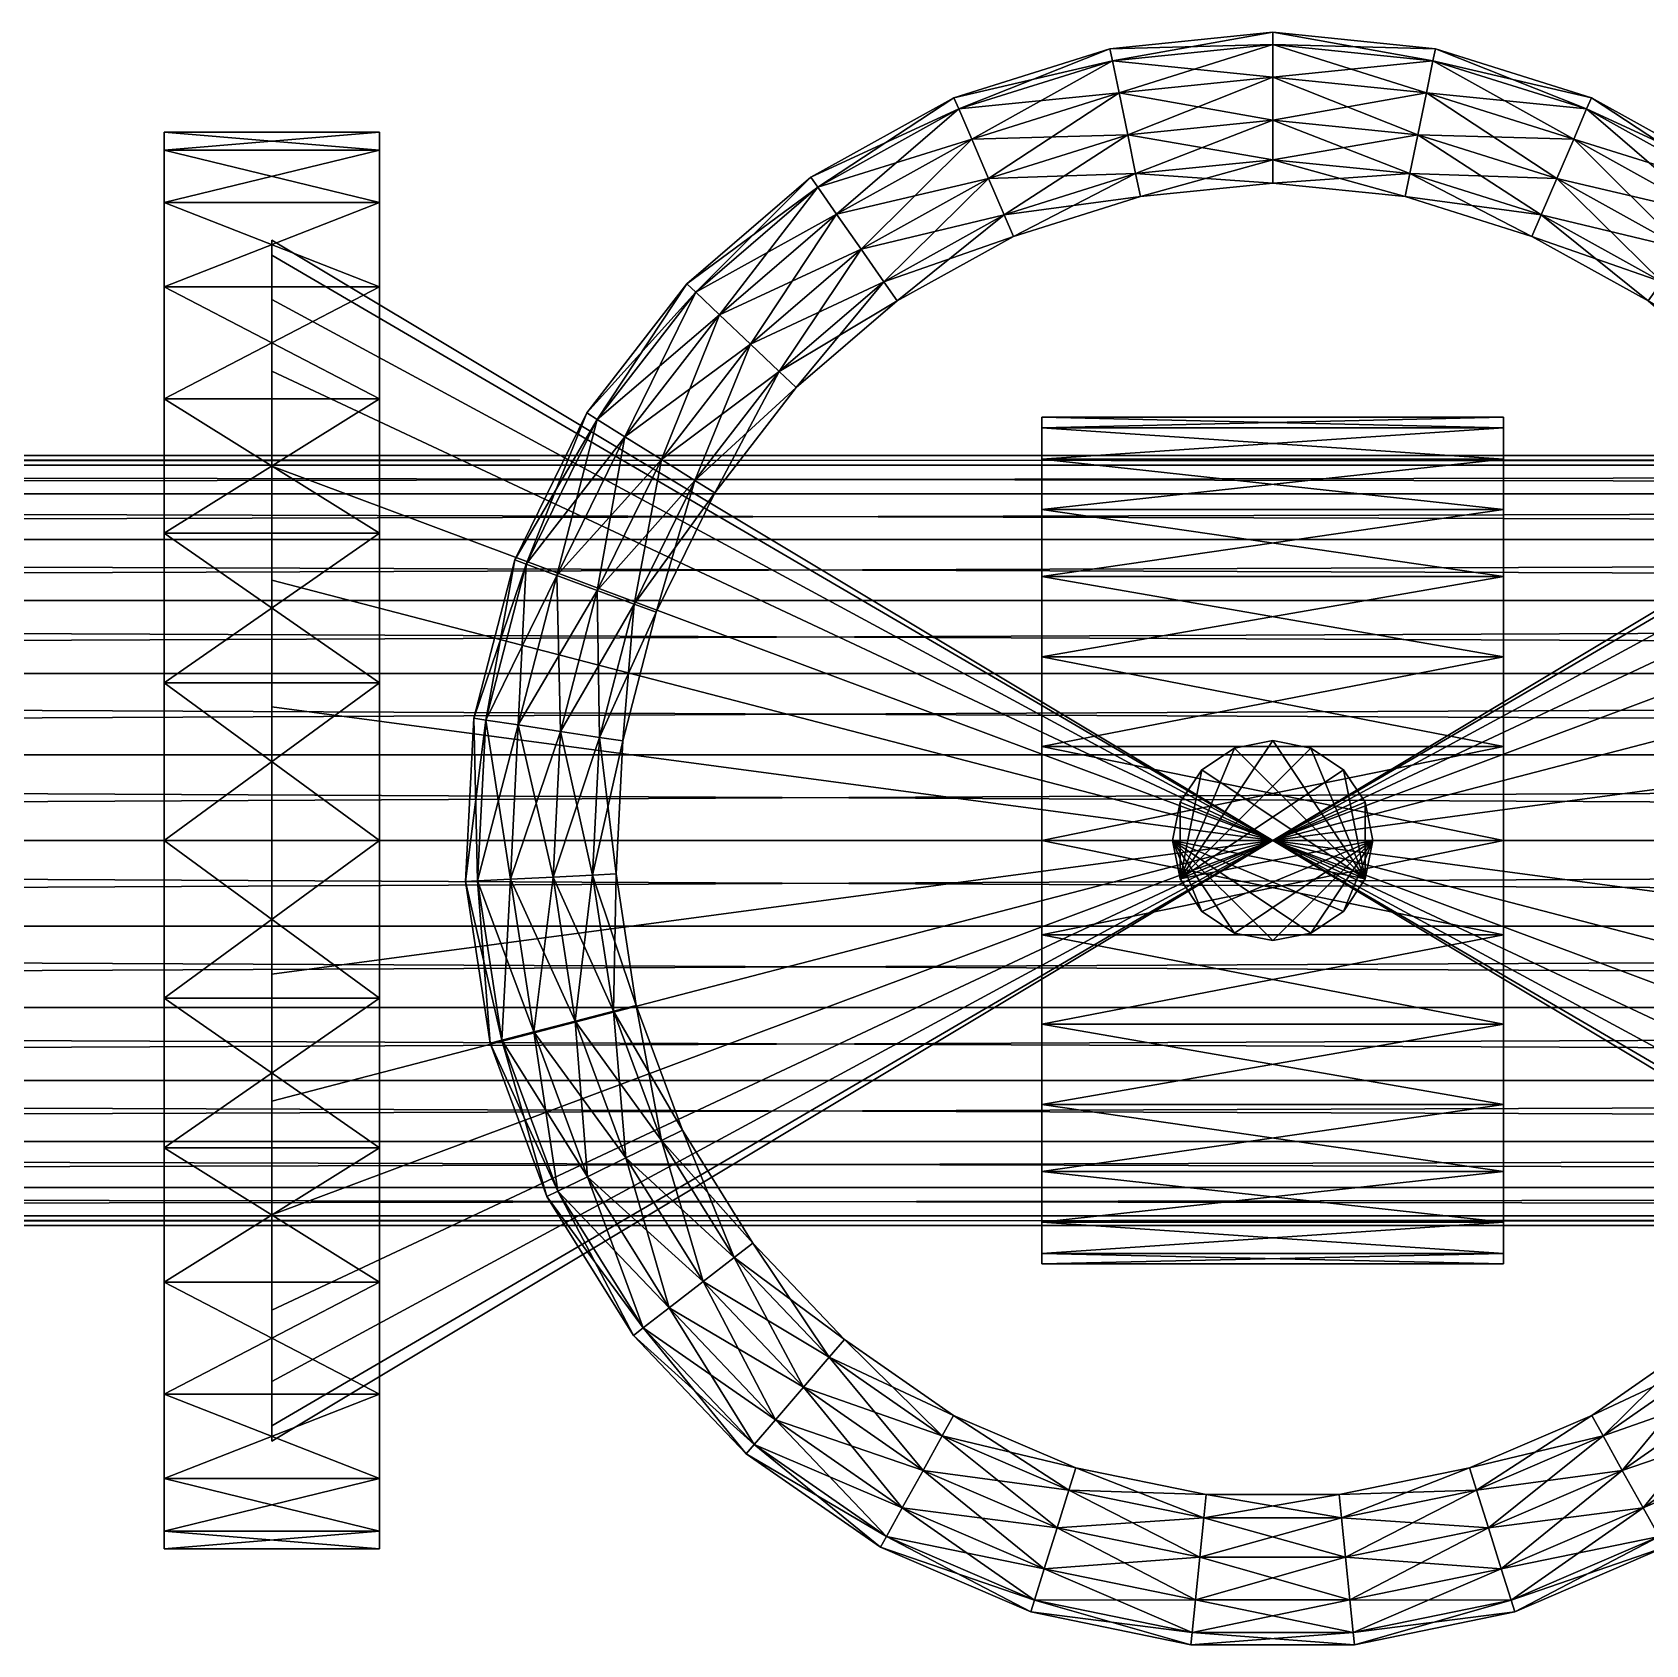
# Model space of a CAD drawing. Header units: millimetres. Extents: x 3500 to 25050, y 1500 to 19500.
# Drawn here: x 17228.8 to 17581.5, y 6524.2 to 6876.7 of the extents above; entities that cross this region are included whole.
import ezdxf

# ---------------------------------------------------------------- set-up
doc = ezdxf.new("R2010")
doc.units = ezdxf.units.MM
for name, color, linetype, true_color in [('3D-PIPE-P-1012', 7, 'Continuous', 0xf26b21), ('3D-VALVE', 7, 'Continuous', 0x3a4658), ('3D-VALVE-HANDWHEEL', 7, 'Continuous', 0xd93b3b)]:
    doc.layers.add(name, color=color, linetype=linetype, true_color=true_color)

msp = doc.modelspace()

# ---------------------------------------------------------------- meshes
at = {"layer": '3D-PIPE-P-1012'}
mesh = msp.add_polyface(dxfattribs=at)
corners = [(15525, 6784.15, 600), (19275, 6784.15, 600), (15525, 6782.04, 581.27), (19275, 6782.04, 581.27), (15525, 6775.82, 563.49), (19275, 6775.82, 563.49), (15525, 6765.79, 547.53), (19275, 6765.79, 547.53), (15525, 6752.47, 534.21), (19275, 6752.47, 534.21), (15525, 6736.51, 524.18), (19275, 6736.51, 524.18), (15525, 6718.73, 517.96), (19275, 6718.73, 517.96), (15525, 6700, 515.85), (19275, 6700, 515.85), (15525, 6681.27, 517.96), (19275, 6681.27, 517.96), (15525, 6663.49, 524.18), (19275, 6663.49, 524.18), (15525, 6647.53, 534.21), (19275, 6647.53, 534.21), (15525, 6634.21, 547.53), (19275, 6634.21, 547.53), (15525, 6624.18, 563.49), (19275, 6624.18, 563.49), (15525, 6617.96, 581.27), (19275, 6617.96, 581.27), (15525, 6615.85, 600), (19275, 6615.85, 600), (15525, 6617.96, 618.73), (19275, 6617.96, 618.73), (15525, 6624.18, 636.51), (19275, 6624.18, 636.51), (15525, 6634.21, 652.47), (19275, 6634.21, 652.47), (15525, 6647.53, 665.79), (19275, 6647.53, 665.79), (15525, 6663.49, 675.82), (19275, 6663.49, 675.82), (15525, 6681.27, 682.04), (19275, 6681.27, 682.04), (15525, 6700, 684.15), (19275, 6700, 684.15), (15525, 6718.73, 682.04), (19275, 6718.73, 682.04), (15525, 6736.51, 675.82), (19275, 6736.51, 675.82), (15525, 6752.47, 665.79), (19275, 6752.47, 665.79), (15525, 6765.79, 652.47), (19275, 6765.79, 652.47), (15525, 6775.82, 636.51), (19275, 6775.82, 636.51), (15525, 6782.04, 618.73), (19275, 6782.04, 618.73)]
mesh.append_faces([[corners[k] for k in face] for face in [(0, 1, 2), (1, 3, 2), (2, 3, 4), (3, 5, 4), (4, 5, 6), (5, 7, 6), (6, 7, 8), (7, 9, 8), (8, 9, 10), (9, 11, 10), (10, 11, 12), (11, 13, 12), (12, 13, 14), (13, 15, 14), (14, 15, 16), (15, 17, 16), (16, 17, 18), (17, 19, 18), (18, 19, 20), (19, 21, 20), (20, 21, 22), (21, 23, 22), (22, 23, 24), (23, 25, 24), (24, 25, 26), (25, 27, 26), (26, 27, 28), (27, 29, 28), (28, 29, 30), (29, 31, 30), (30, 31, 32), (31, 33, 32), (32, 33, 34), (33, 35, 34), (34, 35, 36), (35, 37, 36), (36, 37, 38), (37, 39, 38), (38, 39, 40), (39, 41, 40), (40, 41, 42), (41, 43, 42), (42, 43, 44), (43, 45, 44), (44, 45, 46), (45, 47, 46), (46, 47, 48), (47, 49, 48), (48, 49, 50), (49, 51, 50), (50, 51, 52), (51, 53, 52), (52, 53, 54), (53, 55, 54), (54, 55, 0), (55, 1, 0), (8, 10, 6), (6, 10, 4), (10, 12, 4), (4, 12, 2), (2, 12, 0), (0, 12, 54), (54, 12, 52), (52, 12, 50), (12, 14, 50), (14, 16, 50), (16, 18, 50), (18, 20, 50), (20, 22, 50), (22, 24, 50), (24, 26, 50), (26, 28, 50), (28, 30, 50), (30, 32, 50), (32, 34, 50), (50, 34, 48), (34, 36, 48), (48, 36, 46), (46, 36, 44), (44, 36, 42), (42, 36, 40), (36, 38, 40), (49, 47, 51), (51, 47, 53), (47, 45, 53), (53, 45, 55), (55, 45, 1), (1, 45, 3), (3, 45, 5), (5, 45, 7), (45, 43, 7), (43, 41, 7), (41, 39, 7), (39, 37, 7), (37, 35, 7), (35, 33, 7), (33, 31, 7), (31, 29, 7), (29, 27, 7), (27, 25, 7), (25, 23, 7), (7, 23, 9), (23, 21, 9), (9, 21, 11), (11, 21, 13), (13, 21, 15), (15, 21, 17), (21, 19, 17)]])
at = {"layer": '3D-VALVE'}
mesh = msp.add_polyface(dxfattribs=at)
corners = [(17281.21, 6572.02, 629.21), (17281.21, 6581.73, 656.96), (17281.21, 6568.73, 600), (17281.21, 6597.37, 681.85), (17281.21, 6618.15, 702.63), (17281.21, 6643.04, 718.27), (17281.21, 6670.79, 727.98), (17281.21, 6700, 731.27), (17281.21, 6729.21, 727.98), (17281.21, 6756.96, 718.27), (17281.21, 6831.27, 600), (17281.21, 6572.02, 570.79), (17281.21, 6581.73, 543.04), (17281.21, 6597.37, 518.15), (17281.21, 6802.63, 518.15), (17281.21, 6618.15, 497.37), (17281.21, 6643.04, 481.73), (17281.21, 6756.96, 481.73), (17281.21, 6670.79, 472.02), (17281.21, 6700, 468.73), (17281.21, 6729.21, 472.02), (17257.65, 6700, 445.16), (17304.77, 6700, 445.16), (17257.65, 6665.55, 449.05), (17304.77, 6665.55, 449.05), (17257.65, 6632.82, 460.5), (17304.77, 6632.82, 460.5), (17257.65, 6603.46, 478.94), (17304.77, 6603.46, 478.94), (17257.65, 6578.94, 503.46), (17304.77, 6578.94, 503.46), (17257.65, 6560.5, 532.82), (17304.77, 6560.5, 532.82), (17257.65, 6549.05, 565.55), (17304.77, 6549.05, 565.55), (17257.65, 6545.16, 600), (17304.77, 6545.16, 600), (17257.65, 6549.05, 634.45), (17304.77, 6549.05, 634.45), (17257.65, 6560.5, 667.18), (17304.77, 6560.5, 667.18), (17257.65, 6578.94, 696.54), (17304.77, 6578.94, 696.54), (17257.65, 6603.46, 721.06), (17304.77, 6603.46, 721.06), (17257.65, 6632.82, 739.5), (17304.77, 6632.82, 739.5), (17257.65, 6665.55, 750.95), (17304.77, 6665.55, 750.95), (17257.65, 6700, 754.84), (17304.77, 6700, 754.84), (17257.65, 6854.84, 600), (17257.65, 6821.06, 696.54), (17257.65, 6767.18, 739.5), (17257.65, 6734.45, 750.95), (17304.77, 6854.84, 600)]
mesh.append_faces([[corners[k] for k in face] for face in [(0, 1, 2), (1, 3, 2), (3, 4, 2), (4, 5, 2), (5, 6, 2), (6, 7, 2), (7, 8, 2), (8, 9, 2), (2, 10, 11), (11, 10, 12), (12, 10, 13), (13, 14, 15), (15, 14, 16), (16, 17, 18), (19, 18, 20), (21, 22, 23), (22, 24, 23), (23, 24, 25), (24, 26, 25), (25, 26, 27), (26, 28, 27), (27, 28, 29), (28, 30, 29), (29, 30, 31), (30, 32, 31), (31, 32, 33), (32, 34, 33), (33, 34, 35), (34, 36, 35), (35, 36, 37), (36, 38, 37), (37, 38, 39), (38, 40, 39), (39, 40, 41), (40, 42, 41), (41, 42, 43), (42, 44, 43), (43, 44, 45), (44, 46, 45), (45, 46, 47), (46, 48, 47), (47, 48, 49), (48, 50, 49), (25, 27, 51), (27, 29, 51), (29, 31, 51), (31, 33, 51), (33, 35, 51), (35, 37, 52), (37, 39, 52), (39, 41, 52), (53, 41, 54), (54, 41, 49), (41, 43, 49), (43, 45, 49), (47, 49, 45), (46, 44, 55), (44, 42, 55), (42, 40, 55), (40, 38, 55), (38, 36, 55)]])
mesh = msp.add_polyface(dxfattribs=at)
corners = [(17281.21, 6756.96, 718.27), (17281.21, 6781.85, 702.63), (17281.21, 6568.73, 600), (17281.21, 6802.63, 681.85), (17281.21, 6818.27, 656.96), (17281.21, 6827.98, 629.21), (17281.21, 6831.27, 600), (17281.21, 6827.98, 570.79), (17281.21, 6597.37, 518.15), (17281.21, 6818.27, 543.04), (17281.21, 6802.63, 518.15), (17281.21, 6781.85, 497.37), (17281.21, 6643.04, 481.73), (17281.21, 6756.96, 481.73), (17281.21, 6729.21, 472.02), (17281.21, 6670.79, 472.02), (17257.65, 6854.84, 600), (17304.77, 6854.84, 600), (17257.65, 6850.95, 565.55), (17304.77, 6850.95, 565.55), (17257.65, 6839.5, 532.82), (17304.77, 6839.5, 532.82), (17257.65, 6821.06, 503.46), (17304.77, 6821.06, 503.46), (17257.65, 6796.54, 478.94), (17304.77, 6796.54, 478.94), (17257.65, 6767.18, 460.5), (17304.77, 6767.18, 460.5), (17257.65, 6734.45, 449.05), (17304.77, 6734.45, 449.05), (17257.65, 6700, 445.16), (17304.77, 6700, 445.16), (17257.65, 6700, 754.84), (17304.77, 6700, 754.84), (17257.65, 6734.45, 750.95), (17304.77, 6734.45, 750.95), (17257.65, 6767.18, 739.5), (17304.77, 6767.18, 739.5), (17257.65, 6796.54, 721.06), (17304.77, 6796.54, 721.06), (17257.65, 6821.06, 696.54), (17304.77, 6821.06, 696.54), (17257.65, 6839.5, 667.18), (17304.77, 6839.5, 667.18), (17257.65, 6850.95, 634.45), (17304.77, 6850.95, 634.45), (17257.65, 6665.55, 449.05), (17257.65, 6632.82, 460.5), (17257.65, 6545.16, 600), (17257.65, 6578.94, 696.54), (17304.77, 6665.55, 750.95), (17304.77, 6632.82, 739.5), (17304.77, 6545.16, 600)]
mesh.append_faces([[corners[k] for k in face] for face in [(0, 1, 2), (1, 3, 2), (3, 4, 2), (4, 5, 2), (5, 6, 2), (6, 7, 8), (7, 9, 8), (9, 10, 8), (10, 11, 12), (11, 13, 12), (13, 14, 15), (16, 17, 18), (17, 19, 18), (18, 19, 20), (19, 21, 20), (20, 21, 22), (21, 23, 22), (22, 23, 24), (23, 25, 24), (24, 25, 26), (25, 27, 26), (26, 27, 28), (27, 29, 28), (28, 29, 30), (29, 31, 30), (32, 33, 34), (33, 35, 34), (34, 35, 36), (35, 37, 36), (36, 37, 38), (37, 39, 38), (38, 39, 40), (39, 41, 40), (40, 41, 42), (41, 43, 42), (42, 43, 44), (43, 45, 44), (44, 45, 16), (45, 17, 16), (18, 20, 16), (20, 22, 16), (22, 24, 16), (24, 26, 16), (26, 28, 16), (28, 30, 16), (30, 46, 16), (46, 47, 16), (16, 48, 44), (44, 48, 42), (42, 48, 40), (40, 49, 38), (38, 49, 36), (45, 43, 17), (43, 41, 17), (41, 39, 17), (39, 37, 17), (37, 35, 17), (35, 33, 17), (33, 50, 17), (50, 51, 17), (17, 52, 19)]])
mesh = msp.add_polyface(dxfattribs=at)
corners = [(17500, 6700, 600), (17718.79, 6568.73, 600), (17718.79, 6572.02, 629.21), (17718.79, 6581.73, 656.96), (17718.79, 6597.37, 681.85), (17718.79, 6618.15, 702.63), (17718.79, 6643.04, 718.27), (17718.79, 6670.79, 727.98), (17718.79, 6700, 731.27), (17718.79, 6700, 468.73), (17718.79, 6670.79, 472.02), (17718.79, 6643.04, 481.73), (17718.79, 6618.15, 497.37), (17718.79, 6597.37, 518.15), (17718.79, 6581.73, 543.04), (17718.79, 6572.02, 570.79), (17695.23, 6632.82, 460.5), (17695.23, 6603.46, 478.94), (17695.23, 6854.84, 600), (17695.23, 6578.94, 503.46), (17695.23, 6560.5, 532.82), (17695.23, 6549.05, 565.55), (17695.23, 6545.16, 600), (17695.23, 6549.05, 634.45), (17695.23, 6821.06, 696.54), (17550.49, 6700, 507.43), (17550.49, 6679.4, 509.76), (17449.51, 6679.4, 509.76), (17550.49, 6659.84, 516.6), (17449.51, 6659.84, 516.6), (17550.49, 6642.29, 527.63), (17449.51, 6642.29, 527.63), (17550.49, 6627.63, 542.29), (17449.51, 6627.63, 542.29), (17550.49, 6616.6, 559.84), (17449.51, 6616.6, 559.84), (17550.49, 6609.76, 579.4), (17449.51, 6609.76, 579.4), (17550.49, 6607.44, 600), (17449.51, 6607.44, 600), (17550.49, 6609.76, 620.6), (17449.51, 6609.76, 620.6), (17550.49, 6616.6, 640.16), (17449.51, 6616.6, 640.16), (17550.49, 6627.63, 657.71), (17449.51, 6627.63, 657.71), (17550.49, 6642.29, 672.37), (17449.51, 6642.29, 672.37), (17550.49, 6659.84, 683.4), (17449.51, 6659.84, 683.4), (17550.49, 6679.4, 690.24), (17449.51, 6679.4, 690.24), (17550.49, 6700, 692.57), (17449.51, 6700, 692.57), (17550.49, 6783.4, 640.16), (17550.49, 6757.71, 672.37), (17550.49, 6740.16, 683.4), (17521.88, 6700, 600), (17521.88, 6700, 987.09), (17520.21, 6691.63, 600), (17520.21, 6691.63, 987.09), (17515.47, 6684.53, 600), (17515.47, 6684.53, 987.09), (17508.37, 6679.79, 600), (17508.37, 6679.79, 987.09), (17500, 6678.12, 600), (17500, 6678.12, 987.09), (17520.21, 6708.37, 600), (17478.12, 6700, 600), (17520.21, 6708.37, 987.09), (17479.79, 6691.63, 987.09), (17491.63, 6679.79, 987.09)]
mesh.append_faces([[corners[k] for k in face] for face in [(0, 1, 2), (0, 2, 3), (0, 3, 4), (0, 4, 5), (0, 5, 6), (0, 6, 7), (0, 7, 8), (0, 9, 10), (0, 10, 11), (0, 11, 12), (0, 12, 13), (0, 13, 14), (0, 14, 15), (0, 15, 1), (16, 17, 18), (17, 19, 18), (19, 20, 18), (20, 21, 18), (21, 22, 18), (22, 23, 24), (25, 26, 27), (26, 28, 29), (28, 30, 31), (30, 32, 33), (32, 34, 35), (34, 36, 37), (36, 38, 39), (38, 40, 41), (40, 42, 43), (42, 44, 45), (44, 46, 47), (46, 48, 49), (48, 50, 51), (50, 52, 53), (28, 54, 30), (30, 54, 32), (32, 54, 34), (34, 54, 36), (36, 54, 38), (38, 54, 40), (40, 54, 42), (42, 54, 44), (44, 54, 46), (46, 55, 48), (48, 56, 50), (57, 58, 59), (58, 60, 59), (59, 60, 61), (60, 62, 61), (61, 62, 63), (62, 64, 63), (63, 64, 65), (64, 66, 65), (57, 59, 67), (59, 61, 68), (61, 63, 68), (69, 70, 58), (71, 66, 58), (66, 64, 58), (64, 62, 58), (60, 58, 62)]])
mesh = msp.add_polyface(dxfattribs=at)
corners = [(17500, 6700, 600), (17718.79, 6700, 731.27), (17718.79, 6729.21, 727.98), (17718.79, 6756.96, 718.27), (17718.79, 6781.85, 702.63), (17718.79, 6802.63, 681.85), (17718.79, 6818.27, 656.96), (17718.79, 6827.98, 629.21), (17718.79, 6831.27, 600), (17718.79, 6827.98, 570.79), (17718.79, 6818.27, 543.04), (17718.79, 6802.63, 518.15), (17718.79, 6781.85, 497.37), (17718.79, 6756.96, 481.73), (17718.79, 6729.21, 472.02), (17718.79, 6700, 468.73), (17695.23, 6850.95, 565.55), (17695.23, 6839.5, 532.82), (17695.23, 6854.84, 600), (17695.23, 6821.06, 503.46), (17695.23, 6796.54, 478.94), (17695.23, 6767.18, 460.5), (17550.49, 6792.56, 600), (17550.49, 6790.24, 579.4), (17449.51, 6790.24, 579.4), (17550.49, 6783.4, 559.84), (17449.51, 6783.4, 559.84), (17550.49, 6772.37, 542.29), (17449.51, 6772.37, 542.29), (17550.49, 6757.71, 527.63), (17449.51, 6757.71, 527.63), (17550.49, 6740.16, 516.6), (17449.51, 6740.16, 516.6), (17550.49, 6720.6, 509.76), (17449.51, 6720.6, 509.76), (17550.49, 6700, 507.43), (17449.51, 6700, 507.43), (17550.49, 6700, 692.57), (17550.49, 6720.6, 690.24), (17449.51, 6720.6, 690.24), (17550.49, 6740.16, 683.4), (17449.51, 6740.16, 683.4), (17550.49, 6757.71, 672.37), (17449.51, 6757.71, 672.37), (17550.49, 6772.37, 657.71), (17449.51, 6772.37, 657.71), (17550.49, 6783.4, 640.16), (17449.51, 6783.4, 640.16), (17550.49, 6790.24, 620.6), (17449.51, 6790.24, 620.6), (17449.51, 6792.56, 600), (17550.49, 6679.4, 509.76), (17550.49, 6659.84, 516.6), (17550.49, 6642.29, 672.37), (17550.49, 6659.84, 683.4), (17550.49, 6679.4, 690.24), (17500, 6721.88, 600), (17500, 6721.88, 987.09), (17508.37, 6720.21, 600), (17508.37, 6720.21, 987.09), (17515.47, 6715.47, 600), (17515.47, 6715.47, 987.09), (17520.21, 6708.37, 600), (17520.21, 6708.37, 987.09), (17521.88, 6700, 600), (17521.88, 6700, 987.09), (17520.21, 6691.63, 600), (17491.63, 6720.21, 600), (17479.79, 6691.63, 987.09)]
mesh.append_faces([[corners[k] for k in face] for face in [(0, 1, 2), (0, 2, 3), (0, 3, 4), (0, 4, 5), (0, 5, 6), (0, 6, 7), (0, 7, 8), (0, 8, 9), (0, 9, 10), (0, 10, 11), (0, 11, 12), (0, 12, 13), (0, 13, 14), (0, 14, 15), (16, 17, 18), (17, 19, 18), (19, 20, 18), (20, 21, 18), (22, 23, 24), (23, 25, 26), (25, 27, 28), (27, 29, 30), (29, 31, 32), (31, 33, 34), (33, 35, 36), (37, 38, 39), (38, 40, 41), (40, 42, 43), (42, 44, 45), (44, 46, 47), (46, 48, 49), (48, 22, 50), (48, 46, 22), (22, 46, 23), (23, 46, 25), (25, 46, 27), (27, 46, 29), (29, 46, 31), (31, 46, 33), (33, 46, 35), (35, 46, 51), (51, 46, 52), (46, 44, 53), (44, 42, 53), (42, 40, 54), (55, 40, 37), (37, 40, 38), (56, 57, 58), (57, 59, 58), (58, 59, 60), (59, 61, 60), (60, 61, 62), (61, 63, 62), (62, 63, 64), (63, 65, 64), (62, 66, 60), (60, 66, 58), (58, 66, 56), (56, 66, 67), (59, 68, 61), (61, 68, 63)]])
mesh = msp.add_polyface(dxfattribs=at)
corners = [(17500, 6700, 600), (17281.21, 6700, 468.73), (17281.21, 6729.21, 472.02), (17281.21, 6756.96, 481.73), (17281.21, 6781.85, 497.37), (17281.21, 6802.63, 518.15), (17281.21, 6818.27, 543.04), (17281.21, 6827.98, 570.79), (17281.21, 6831.27, 600), (17281.21, 6827.98, 629.21), (17281.21, 6818.27, 656.96), (17281.21, 6802.63, 681.85), (17281.21, 6781.85, 702.63), (17281.21, 6756.96, 718.27), (17281.21, 6729.21, 727.98), (17281.21, 6700, 731.27), (17304.77, 6850.95, 565.55), (17304.77, 6545.16, 600), (17304.77, 6839.5, 532.82), (17304.77, 6560.5, 532.82), (17304.77, 6821.06, 503.46), (17304.77, 6796.54, 478.94), (17304.77, 6767.18, 460.5), (17449.51, 6792.56, 600), (17550.49, 6792.56, 600), (17449.51, 6790.24, 579.4), (17550.49, 6790.24, 579.4), (17449.51, 6783.4, 559.84), (17550.49, 6783.4, 559.84), (17449.51, 6772.37, 542.29), (17550.49, 6772.37, 542.29), (17449.51, 6757.71, 527.63), (17550.49, 6757.71, 527.63), (17449.51, 6740.16, 516.6), (17550.49, 6740.16, 516.6), (17449.51, 6720.6, 509.76), (17550.49, 6720.6, 509.76), (17449.51, 6700, 507.43), (17449.51, 6700, 692.57), (17550.49, 6700, 692.57), (17449.51, 6720.6, 690.24), (17550.49, 6720.6, 690.24), (17449.51, 6740.16, 683.4), (17550.49, 6740.16, 683.4), (17449.51, 6757.71, 672.37), (17550.49, 6757.71, 672.37), (17449.51, 6772.37, 657.71), (17550.49, 6772.37, 657.71), (17449.51, 6783.4, 640.16), (17550.49, 6783.4, 640.16), (17449.51, 6790.24, 620.6), (17550.49, 6790.24, 620.6), (17449.51, 6679.4, 690.24), (17449.51, 6659.84, 683.4), (17449.51, 6642.29, 527.63), (17449.51, 6659.84, 516.6), (17449.51, 6679.4, 509.76), (17478.12, 6700, 600), (17478.12, 6700, 987.09), (17479.79, 6708.37, 600), (17479.79, 6708.37, 987.09), (17484.53, 6715.47, 600), (17484.53, 6715.47, 987.09), (17491.63, 6720.21, 600), (17491.63, 6720.21, 987.09), (17500, 6721.88, 600), (17500, 6721.88, 987.09), (17520.21, 6691.63, 600), (17479.79, 6691.63, 987.09), (17508.37, 6720.21, 987.09)]
mesh.append_faces([[corners[k] for k in face] for face in [(0, 1, 2), (0, 2, 3), (0, 3, 4), (0, 4, 5), (0, 5, 6), (0, 6, 7), (0, 7, 8), (0, 8, 9), (0, 9, 10), (0, 10, 11), (0, 11, 12), (0, 12, 13), (0, 13, 14), (0, 14, 15), (16, 17, 18), (18, 19, 20), (20, 19, 21), (21, 19, 22), (23, 24, 25), (25, 26, 27), (27, 28, 29), (29, 30, 31), (31, 32, 33), (33, 34, 35), (35, 36, 37), (38, 39, 40), (40, 41, 42), (42, 43, 44), (44, 45, 46), (46, 47, 48), (48, 49, 50), (50, 51, 23), (25, 27, 23), (23, 27, 50), (50, 27, 48), (48, 27, 46), (46, 27, 44), (44, 27, 42), (42, 27, 40), (40, 27, 38), (38, 27, 52), (52, 27, 53), (27, 29, 54), (29, 31, 54), (31, 33, 55), (56, 33, 37), (37, 33, 35), (57, 58, 59), (58, 60, 59), (59, 60, 61), (60, 62, 61), (61, 62, 63), (62, 64, 63), (63, 64, 65), (64, 66, 65), (63, 67, 61), (61, 67, 59), (58, 68, 60), (60, 68, 62), (62, 68, 64), (64, 68, 66), (66, 68, 69)]])
mesh = msp.add_polyface(dxfattribs=at)
corners = [(17500, 6700, 600), (17281.21, 6568.73, 600), (17281.21, 6572.02, 570.79), (17281.21, 6581.73, 543.04), (17281.21, 6597.37, 518.15), (17281.21, 6618.15, 497.37), (17281.21, 6643.04, 481.73), (17281.21, 6670.79, 472.02), (17281.21, 6700, 468.73), (17281.21, 6700, 731.27), (17281.21, 6670.79, 727.98), (17281.21, 6643.04, 718.27), (17281.21, 6618.15, 702.63), (17281.21, 6597.37, 681.85), (17281.21, 6581.73, 656.96), (17281.21, 6572.02, 629.21), (17304.77, 6545.16, 600), (17304.77, 6549.05, 565.55), (17304.77, 6839.5, 532.82), (17304.77, 6560.5, 532.82), (17304.77, 6767.18, 460.5), (17304.77, 6734.45, 449.05), (17304.77, 6578.94, 503.46), (17304.77, 6700, 445.16), (17304.77, 6603.46, 478.94), (17304.77, 6632.82, 460.5), (17304.77, 6665.55, 449.05), (17449.51, 6700, 507.43), (17550.49, 6700, 507.43), (17449.51, 6679.4, 509.76), (17550.49, 6679.4, 509.76), (17449.51, 6659.84, 516.6), (17550.49, 6659.84, 516.6), (17449.51, 6642.29, 527.63), (17550.49, 6642.29, 527.63), (17449.51, 6627.63, 542.29), (17550.49, 6627.63, 542.29), (17449.51, 6616.6, 559.84), (17550.49, 6616.6, 559.84), (17449.51, 6609.76, 579.4), (17550.49, 6609.76, 579.4), (17449.51, 6607.44, 600), (17550.49, 6607.44, 600), (17449.51, 6609.76, 620.6), (17550.49, 6609.76, 620.6), (17449.51, 6616.6, 640.16), (17550.49, 6616.6, 640.16), (17449.51, 6627.63, 657.71), (17550.49, 6627.63, 657.71), (17449.51, 6642.29, 672.37), (17550.49, 6642.29, 672.37), (17449.51, 6659.84, 683.4), (17550.49, 6659.84, 683.4), (17449.51, 6679.4, 690.24), (17550.49, 6679.4, 690.24), (17449.51, 6700, 692.57), (17449.51, 6783.4, 559.84), (17449.51, 6757.71, 527.63), (17449.51, 6740.16, 516.6), (17500, 6678.12, 600), (17500, 6678.12, 987.09), (17491.63, 6679.79, 600), (17491.63, 6679.79, 987.09), (17484.53, 6684.53, 600), (17484.53, 6684.53, 987.09), (17479.79, 6691.63, 600), (17479.79, 6691.63, 987.09), (17478.12, 6700, 600), (17478.12, 6700, 987.09), (17479.79, 6708.37, 600), (17520.21, 6691.63, 600), (17508.37, 6679.79, 600), (17521.88, 6700, 987.09)]
mesh.append_faces([[corners[k] for k in face] for face in [(0, 1, 2), (0, 2, 3), (0, 3, 4), (0, 4, 5), (0, 5, 6), (0, 6, 7), (0, 7, 8), (0, 9, 10), (0, 10, 11), (0, 11, 12), (0, 12, 13), (0, 13, 14), (0, 14, 15), (0, 15, 1), (16, 17, 18), (17, 19, 18), (20, 19, 21), (19, 22, 21), (21, 22, 23), (22, 24, 23), (24, 25, 23), (25, 26, 23), (27, 28, 29), (29, 30, 31), (31, 32, 33), (33, 34, 35), (35, 36, 37), (37, 38, 39), (39, 40, 41), (41, 42, 43), (43, 44, 45), (45, 46, 47), (47, 48, 49), (49, 50, 51), (51, 52, 53), (53, 54, 55), (51, 56, 49), (49, 56, 47), (47, 56, 45), (45, 56, 43), (43, 56, 41), (41, 56, 39), (39, 56, 37), (37, 56, 35), (35, 56, 33), (33, 57, 31), (31, 58, 29), (59, 60, 61), (60, 62, 61), (61, 62, 63), (62, 64, 63), (63, 64, 65), (64, 66, 65), (65, 66, 67), (66, 68, 67), (69, 70, 67), (71, 59, 67), (59, 61, 67), (61, 63, 67), (65, 67, 63), (66, 64, 72), (64, 62, 72)]])
at = {"layer": '3D-VALVE-HANDWHEEL'}
mesh = msp.add_polyface(dxfattribs=at)
corners = [(17430.31, 6862.39, 987.09), (17464.96, 6870.48, 996.19), (17464.43, 6873.1, 987.09), (17431.37, 6859.94, 996.19), (17466.41, 6863.46, 1002.4), (17434.19, 6853.35, 1002.4), (17468.3, 6854.27, 1003.75), (17437.89, 6844.73, 1003.75), (17470.03, 6845.82, 999.81), (17441.29, 6836.8, 999.81), (17471.07, 6840.79, 991.83), (17443.32, 6832.09, 991.83), (17471.07, 6840.79, 982.35), (17443.32, 6832.09, 982.35), (17470.03, 6845.82, 974.37), (17441.29, 6836.8, 974.37), (17468.3, 6854.27, 970.43), (17437.89, 6844.73, 970.43), (17466.41, 6863.46, 971.78), (17434.19, 6853.35, 971.78), (17464.96, 6870.48, 977.99), (17431.37, 6859.94, 977.99), (17500, 6874.04, 996.19), (17500, 6876.71, 987.09), (17500, 6866.88, 1002.4), (17500, 6857.49, 1003.75), (17500, 6848.86, 999.81), (17500, 6843.74, 991.83), (17500, 6843.74, 982.35), (17500, 6848.86, 974.37), (17500, 6857.49, 970.43), (17500, 6866.88, 971.78), (17500, 6874.04, 977.99)]
mesh.append_faces([[corners[k] for k in face] for face in [(0, 1, 2), (0, 3, 1), (3, 4, 1), (3, 5, 4), (5, 6, 4), (5, 7, 6), (7, 8, 6), (7, 9, 8), (9, 10, 8), (9, 11, 10), (11, 12, 10), (11, 13, 12), (13, 14, 12), (13, 15, 14), (15, 16, 14), (15, 17, 16), (17, 18, 16), (17, 19, 18), (19, 20, 18), (19, 21, 20), (21, 2, 20), (2, 22, 23), (2, 1, 22), (1, 24, 22), (1, 4, 24), (4, 25, 24), (4, 6, 25), (6, 26, 25), (6, 8, 26), (8, 27, 26), (8, 10, 27), (10, 28, 27), (10, 12, 28), (12, 29, 28), (12, 14, 29), (14, 30, 29), (14, 16, 30), (16, 31, 30), (16, 18, 31), (18, 32, 31), (18, 20, 32), (20, 23, 32), (20, 2, 23)]])
mesh = msp.add_polyface(dxfattribs=at)
corners = [(17500, 6876.71, 987.09), (17535.04, 6870.48, 996.19), (17535.57, 6873.1, 987.09), (17500, 6874.04, 996.19), (17533.59, 6863.46, 1002.4), (17500, 6866.88, 1002.4), (17531.7, 6854.27, 1003.75), (17500, 6857.49, 1003.75), (17529.97, 6845.82, 999.81), (17500, 6848.86, 999.81), (17528.93, 6840.79, 991.83), (17500, 6843.74, 991.83), (17528.93, 6840.79, 982.35), (17500, 6843.74, 982.35), (17529.97, 6845.82, 974.37), (17500, 6848.86, 974.37), (17531.7, 6854.27, 970.43), (17500, 6857.49, 970.43), (17533.59, 6863.46, 971.78), (17500, 6866.88, 971.78), (17535.04, 6870.48, 977.99), (17500, 6874.04, 977.99), (17568.63, 6859.94, 996.19), (17565.81, 6853.35, 1002.4), (17562.11, 6844.73, 1003.75), (17558.71, 6836.8, 999.81), (17556.68, 6832.09, 991.83), (17556.68, 6832.09, 982.35), (17558.71, 6836.8, 974.37), (17562.11, 6844.73, 970.43), (17565.81, 6853.35, 971.78), (17568.63, 6859.94, 977.99), (17569.69, 6862.39, 987.09)]
mesh.append_faces([[corners[k] for k in face] for face in [(0, 1, 2), (0, 3, 1), (3, 4, 1), (3, 5, 4), (5, 6, 4), (5, 7, 6), (7, 8, 6), (7, 9, 8), (9, 10, 8), (9, 11, 10), (11, 12, 10), (11, 13, 12), (13, 14, 12), (13, 15, 14), (15, 16, 14), (15, 17, 16), (17, 18, 16), (17, 19, 18), (19, 20, 18), (19, 21, 20), (21, 2, 20), (21, 0, 2), (2, 1, 22), (1, 23, 22), (1, 4, 23), (4, 24, 23), (4, 6, 24), (6, 25, 24), (6, 8, 25), (8, 26, 25), (8, 10, 26), (10, 27, 26), (10, 12, 27), (12, 28, 27), (12, 14, 28), (14, 29, 28), (14, 16, 29), (16, 30, 29), (16, 18, 30), (18, 31, 30), (18, 20, 31), (20, 32, 31), (20, 2, 32)]])
mesh = msp.add_polyface(dxfattribs=at)
corners = [(17350.03, 6793.48, 987.09), (17373.86, 6819.91, 996.19), (17371.92, 6821.75, 987.09), (17352.3, 6792.06, 977.99), (17373.86, 6819.91, 977.99), (17400.57, 6842.85, 996.19), (17399.05, 6845.04, 987.09), (17404.67, 6836.97, 1002.4), (17379.05, 6814.97, 1002.4), (17410.03, 6829.26, 1003.75), (17385.85, 6808.51, 1003.75), (17414.96, 6822.18, 999.81), (17392.11, 6802.56, 999.81), (17417.89, 6817.97, 991.83), (17395.82, 6799.03, 991.83), (17417.89, 6817.97, 982.35), (17395.82, 6799.03, 982.35), (17414.96, 6822.18, 974.37), (17392.11, 6802.56, 974.37), (17410.03, 6829.26, 970.43), (17385.85, 6808.51, 970.43), (17404.67, 6836.97, 971.78), (17379.05, 6814.97, 971.78), (17400.57, 6842.85, 977.99), (17431.37, 6859.94, 996.19), (17430.31, 6862.39, 987.09), (17434.19, 6853.35, 1002.4), (17437.89, 6844.73, 1003.75), (17441.29, 6836.8, 999.81), (17443.32, 6832.09, 991.83), (17443.32, 6832.09, 982.35), (17441.29, 6836.8, 974.37), (17437.89, 6844.73, 970.43), (17434.19, 6853.35, 971.78), (17431.37, 6859.94, 977.99), (17464.43, 6873.1, 987.09)]
mesh.append_faces([[corners[k] for k in face] for face in [(0, 1, 2), (3, 2, 4), (2, 5, 6), (2, 1, 5), (1, 7, 5), (1, 8, 7), (8, 9, 7), (8, 10, 9), (10, 11, 9), (12, 13, 11), (14, 15, 13), (16, 17, 15), (18, 19, 17), (18, 20, 19), (20, 21, 19), (20, 22, 21), (22, 23, 21), (22, 4, 23), (4, 6, 23), (4, 2, 6), (6, 24, 25), (6, 5, 24), (5, 26, 24), (5, 7, 26), (7, 27, 26), (7, 9, 27), (9, 28, 27), (9, 11, 28), (11, 29, 28), (11, 13, 29), (13, 30, 29), (13, 15, 30), (15, 31, 30), (15, 17, 31), (17, 32, 31), (17, 19, 32), (19, 33, 32), (19, 21, 33), (21, 34, 33), (21, 23, 34), (23, 25, 34), (23, 6, 25), (34, 25, 35)]])
mesh = msp.add_polyface(dxfattribs=at)
corners = [(17535.57, 6873.1, 987.09), (17568.63, 6859.94, 996.19), (17569.69, 6862.39, 987.09), (17599.43, 6842.85, 996.19), (17600.95, 6845.04, 987.09), (17595.33, 6836.97, 1002.4), (17565.81, 6853.35, 1002.4), (17589.97, 6829.26, 1003.75), (17562.11, 6844.73, 1003.75), (17585.04, 6822.18, 999.81), (17558.71, 6836.8, 999.81), (17582.11, 6817.97, 991.83), (17556.68, 6832.09, 991.83), (17582.11, 6817.97, 982.35), (17556.68, 6832.09, 982.35), (17585.04, 6822.18, 974.37), (17558.71, 6836.8, 974.37), (17589.97, 6829.26, 970.43), (17562.11, 6844.73, 970.43), (17595.33, 6836.97, 971.78), (17565.81, 6853.35, 971.78), (17599.43, 6842.85, 977.99), (17568.63, 6859.94, 977.99), (17626.14, 6819.91, 996.19), (17628.08, 6821.75, 987.09), (17620.95, 6814.97, 1002.4), (17614.15, 6808.51, 1003.75), (17607.89, 6802.56, 999.81), (17604.18, 6799.03, 991.83), (17604.18, 6799.03, 982.35), (17607.89, 6802.56, 974.37), (17614.15, 6808.51, 970.43), (17620.95, 6814.97, 971.78), (17626.14, 6819.91, 977.99), (17647.7, 6792.06, 996.19), (17649.97, 6793.48, 987.09)]
mesh.append_faces([[corners[k] for k in face] for face in [(0, 1, 2), (2, 3, 4), (2, 1, 3), (1, 5, 3), (1, 6, 5), (6, 7, 5), (6, 8, 7), (8, 9, 7), (8, 10, 9), (10, 11, 9), (10, 12, 11), (12, 13, 11), (12, 14, 13), (14, 15, 13), (14, 16, 15), (16, 17, 15), (16, 18, 17), (18, 19, 17), (18, 20, 19), (20, 21, 19), (20, 22, 21), (22, 4, 21), (22, 2, 4), (4, 23, 24), (4, 3, 23), (3, 25, 23), (3, 5, 25), (5, 26, 25), (5, 7, 26), (7, 27, 26), (7, 9, 27), (9, 11, 28), (11, 13, 29), (13, 15, 30), (15, 17, 31), (17, 32, 31), (17, 19, 32), (19, 33, 32), (19, 21, 33), (21, 24, 33), (21, 4, 24), (24, 23, 34), (33, 24, 35)]])
mesh = msp.add_polyface(dxfattribs=at)
corners = [(17334.29, 6761.37, 987.09), (17352.3, 6792.06, 996.19), (17350.03, 6793.48, 987.09), (17336.79, 6760.45, 996.19), (17358.38, 6788.27, 1002.4), (17343.51, 6757.96, 1002.4), (17366.35, 6783.31, 1003.75), (17352.31, 6754.7, 1003.75), (17373.67, 6778.74, 999.81), (17360.4, 6751.7, 999.81), (17378.02, 6776.03, 991.83), (17365.21, 6749.92, 991.83), (17378.02, 6776.03, 982.35), (17365.21, 6749.92, 982.35), (17373.67, 6778.74, 974.37), (17360.4, 6751.7, 974.37), (17366.35, 6783.31, 970.43), (17352.31, 6754.7, 970.43), (17358.38, 6788.27, 971.78), (17343.51, 6757.96, 971.78), (17352.3, 6792.06, 977.99), (17336.79, 6760.45, 977.99), (17373.86, 6819.91, 996.19), (17379.05, 6814.97, 1002.4), (17385.85, 6808.51, 1003.75), (17392.11, 6802.56, 999.81), (17395.82, 6799.03, 991.83), (17395.82, 6799.03, 982.35), (17392.11, 6802.56, 974.37), (17385.85, 6808.51, 970.43), (17379.05, 6814.97, 971.78), (17373.86, 6819.91, 977.99), (17371.92, 6821.75, 987.09), (17414.96, 6822.18, 999.81), (17417.89, 6817.97, 991.83), (17417.89, 6817.97, 982.35), (17414.96, 6822.18, 974.37)]
mesh.append_faces([[corners[k] for k in face] for face in [(0, 1, 2), (0, 3, 1), (3, 4, 1), (3, 5, 4), (5, 6, 4), (5, 7, 6), (7, 8, 6), (7, 9, 8), (9, 10, 8), (11, 12, 10), (13, 14, 12), (15, 16, 14), (15, 17, 16), (17, 18, 16), (17, 19, 18), (19, 20, 18), (19, 21, 20), (21, 2, 20), (21, 0, 2), (2, 1, 22), (1, 23, 22), (1, 4, 23), (4, 24, 23), (4, 6, 24), (6, 25, 24), (6, 8, 25), (8, 26, 25), (8, 10, 26), (10, 27, 26), (10, 12, 27), (12, 28, 27), (12, 14, 28), (14, 29, 28), (14, 16, 29), (16, 30, 29), (16, 18, 30), (18, 31, 30), (18, 20, 31), (20, 2, 32), (24, 25, 33), (25, 26, 34), (26, 27, 35), (27, 28, 36)]])
mesh = msp.add_polyface(dxfattribs=at)
corners = [(17323.51, 6691.05, 987.09), (17327.96, 6726.35, 996.19), (17325.32, 6726.76, 987.09), (17326.18, 6691.19, 996.19), (17335.05, 6725.27, 1002.4), (17333.34, 6691.55, 1002.4), (17344.33, 6723.85, 1003.75), (17342.71, 6692.02, 1003.75), (17352.85, 6722.54, 999.81), (17351.33, 6692.46, 999.81), (17357.92, 6721.77, 991.83), (17356.45, 6692.72, 991.83), (17357.92, 6721.77, 982.35), (17356.45, 6692.72, 982.35), (17352.85, 6722.54, 974.37), (17351.33, 6692.46, 974.37), (17344.33, 6723.85, 970.43), (17342.71, 6692.02, 970.43), (17335.05, 6725.27, 971.78), (17333.34, 6691.55, 971.78), (17327.96, 6726.35, 977.99), (17326.18, 6691.19, 977.99), (17336.79, 6760.45, 996.19), (17334.29, 6761.37, 987.09), (17343.51, 6757.96, 1002.4), (17352.31, 6754.7, 1003.75), (17360.4, 6751.7, 999.81), (17365.21, 6749.92, 991.83), (17365.21, 6749.92, 982.35), (17360.4, 6751.7, 974.37), (17352.31, 6754.7, 970.43), (17343.51, 6757.96, 971.78), (17336.79, 6760.45, 977.99), (17378.02, 6776.03, 991.83), (17378.02, 6776.03, 982.35), (17373.67, 6778.74, 974.37)]
mesh.append_faces([[corners[k] for k in face] for face in [(0, 1, 2), (0, 3, 1), (3, 4, 1), (3, 5, 4), (5, 6, 4), (7, 8, 6), (9, 10, 8), (11, 12, 10), (13, 14, 12), (15, 16, 14), (15, 17, 16), (17, 18, 16), (17, 19, 18), (19, 20, 18), (19, 21, 20), (21, 2, 20), (21, 0, 2), (2, 22, 23), (2, 1, 22), (1, 24, 22), (1, 4, 24), (4, 25, 24), (4, 6, 25), (6, 26, 25), (6, 8, 26), (8, 27, 26), (8, 10, 27), (10, 28, 27), (10, 12, 28), (12, 29, 28), (12, 14, 29), (14, 30, 29), (14, 16, 30), (16, 31, 30), (16, 18, 31), (18, 32, 31), (18, 20, 32), (20, 23, 32), (20, 2, 23), (26, 27, 33), (27, 28, 34), (28, 29, 35)]])
mesh = msp.add_polyface(dxfattribs=at)
corners = [(17341.34, 6622.18, 987.09), (17331.51, 6656.38, 996.19), (17328.93, 6655.71, 987.09), (17343.74, 6623.35, 996.19), (17338.45, 6658.17, 1002.4), (17350.18, 6626.51, 1002.4), (17347.54, 6660.52, 1003.75), (17358.61, 6630.64, 1003.75), (17355.89, 6662.69, 999.81), (17366.35, 6634.44, 999.81), (17360.85, 6663.97, 991.83), (17370.95, 6636.7, 991.83), (17360.85, 6663.97, 982.35), (17370.95, 6636.7, 982.35), (17355.89, 6662.69, 974.37), (17366.35, 6634.44, 974.37), (17347.54, 6660.52, 970.43), (17358.61, 6630.64, 970.43), (17338.45, 6658.17, 971.78), (17350.18, 6626.51, 971.78), (17331.51, 6656.38, 977.99), (17343.74, 6623.35, 977.99), (17326.18, 6691.19, 996.19), (17323.51, 6691.05, 987.09), (17333.34, 6691.55, 1002.4), (17342.71, 6692.02, 1003.75), (17351.33, 6692.46, 999.81), (17356.45, 6692.72, 991.83), (17356.45, 6692.72, 982.35), (17351.33, 6692.46, 974.37), (17342.71, 6692.02, 970.43), (17333.34, 6691.55, 971.78), (17326.18, 6691.19, 977.99), (17344.33, 6723.85, 1003.75), (17352.85, 6722.54, 999.81), (17357.92, 6721.77, 991.83), (17357.92, 6721.77, 982.35), (17352.85, 6722.54, 974.37)]
mesh.append_faces([[corners[k] for k in face] for face in [(0, 1, 2), (3, 4, 1), (5, 6, 4), (7, 8, 6), (7, 9, 8), (9, 10, 8), (9, 11, 10), (11, 12, 10), (11, 13, 12), (13, 14, 12), (13, 15, 14), (15, 16, 14), (15, 17, 16), (17, 18, 16), (19, 20, 18), (21, 2, 20), (2, 22, 23), (2, 1, 22), (1, 24, 22), (1, 4, 24), (4, 25, 24), (4, 6, 25), (6, 26, 25), (6, 8, 26), (8, 27, 26), (8, 10, 27), (10, 28, 27), (10, 12, 28), (12, 29, 28), (12, 14, 29), (14, 30, 29), (14, 16, 30), (16, 31, 30), (16, 18, 31), (18, 32, 31), (18, 20, 32), (20, 23, 32), (20, 2, 23), (24, 25, 33), (25, 26, 34), (26, 27, 35), (27, 28, 36), (28, 29, 37)]])
mesh = msp.add_polyface(dxfattribs=at)
corners = [(17386.63, 6567.94, 996.19), (17368.04, 6597.85, 1002.4), (17362.37, 6593.47, 996.19), (17391.3, 6573.38, 1002.4), (17375.46, 6603.6, 1003.75), (17397.42, 6580.5, 1003.75), (17382.28, 6608.88, 999.81), (17403.04, 6587.05, 999.81), (17386.34, 6612.02, 991.83), (17406.37, 6590.94, 991.83), (17386.34, 6612.02, 982.35), (17406.37, 6590.94, 982.35), (17382.28, 6608.88, 974.37), (17403.04, 6587.05, 974.37), (17375.46, 6603.6, 970.43), (17397.42, 6580.5, 970.43), (17368.04, 6597.85, 971.78), (17391.3, 6573.38, 971.78), (17362.37, 6593.47, 977.99), (17360.26, 6591.83, 987.09), (17343.74, 6623.35, 996.19), (17341.34, 6622.18, 987.09), (17350.18, 6626.51, 1002.4), (17358.61, 6630.64, 1003.75), (17366.35, 6634.44, 999.81), (17370.95, 6636.7, 991.83), (17370.95, 6636.7, 982.35), (17366.35, 6634.44, 974.37), (17358.61, 6630.64, 970.43), (17350.18, 6626.51, 971.78), (17343.74, 6623.35, 977.99), (17331.51, 6656.38, 996.19), (17338.45, 6658.17, 1002.4), (17347.54, 6660.52, 1003.75), (17338.45, 6658.17, 971.78), (17331.51, 6656.38, 977.99), (17328.93, 6655.71, 987.09)]
mesh.append_faces([[corners[k] for k in face] for face in [(0, 1, 2), (3, 4, 1), (5, 6, 4), (5, 7, 6), (7, 8, 6), (7, 9, 8), (9, 10, 8), (9, 11, 10), (11, 12, 10), (11, 13, 12), (13, 14, 12), (13, 15, 14), (15, 16, 14), (17, 18, 16), (19, 20, 21), (19, 2, 20), (2, 22, 20), (2, 1, 22), (1, 23, 22), (1, 4, 23), (4, 24, 23), (4, 6, 24), (6, 25, 24), (6, 8, 25), (8, 26, 25), (8, 10, 26), (10, 27, 26), (10, 12, 27), (12, 28, 27), (12, 14, 28), (14, 29, 28), (14, 16, 29), (16, 30, 29), (16, 18, 30), (18, 21, 30), (18, 19, 21), (21, 20, 31), (20, 22, 32), (22, 23, 33), (28, 29, 34), (29, 30, 35), (30, 21, 36)]])
mesh = msp.add_polyface(dxfattribs=at)
corners = [(17447.1, 6531.39, 987.09), (17415.54, 6547.83, 996.19), (17414.24, 6545.49, 987.09), (17447.9, 6533.94, 996.19), (17419.01, 6554.09, 1002.4), (17450.04, 6540.78, 1002.4), (17423.57, 6562.3, 1003.75), (17452.85, 6549.73, 1003.75), (17427.76, 6569.84, 999.81), (17455.44, 6557.96, 999.81), (17430.24, 6574.32, 991.83), (17455.44, 6557.96, 974.37), (17423.57, 6562.3, 970.43), (17427.76, 6569.84, 974.37), (17452.85, 6549.73, 970.43), (17419.01, 6554.09, 971.78), (17450.04, 6540.78, 971.78), (17415.54, 6547.83, 977.99), (17447.9, 6533.94, 977.99), (17386.63, 6567.94, 996.19), (17384.89, 6565.92, 987.09), (17391.3, 6573.38, 1002.4), (17397.42, 6580.5, 1003.75), (17403.04, 6587.05, 999.81), (17406.37, 6590.94, 991.83), (17406.37, 6590.94, 982.35), (17430.24, 6574.32, 982.35), (17403.04, 6587.05, 974.37), (17397.42, 6580.5, 970.43), (17391.3, 6573.38, 971.78), (17386.63, 6567.94, 977.99), (17362.37, 6593.47, 996.19), (17360.26, 6591.83, 987.09), (17368.04, 6597.85, 1002.4), (17375.46, 6603.6, 1003.75), (17368.04, 6597.85, 971.78), (17362.37, 6593.47, 977.99)]
mesh.append_faces([[corners[k] for k in face] for face in [(0, 1, 2), (0, 3, 1), (3, 4, 1), (5, 6, 4), (7, 8, 6), (9, 10, 8), (11, 12, 13), (14, 15, 12), (16, 17, 15), (16, 18, 17), (18, 2, 17), (18, 0, 2), (2, 19, 20), (2, 1, 19), (1, 21, 19), (1, 4, 21), (4, 22, 21), (4, 6, 22), (6, 23, 22), (6, 8, 23), (8, 24, 23), (8, 10, 24), (10, 25, 24), (10, 26, 25), (26, 27, 25), (26, 13, 27), (13, 28, 27), (13, 12, 28), (12, 29, 28), (12, 15, 29), (15, 30, 29), (15, 17, 30), (17, 20, 30), (17, 2, 20), (20, 31, 32), (20, 19, 31), (19, 21, 33), (21, 22, 34), (28, 29, 35), (29, 30, 36), (30, 32, 36), (30, 20, 32)]])
mesh = msp.add_polyface(dxfattribs=at)
corners = [(17639.74, 6591.83, 987.09), (17613.37, 6567.94, 996.19), (17615.11, 6565.92, 987.09), (17637.63, 6593.47, 996.19), (17608.7, 6573.38, 1002.4), (17631.96, 6597.85, 1002.4), (17602.58, 6580.5, 1003.75), (17624.54, 6603.6, 970.43), (17608.7, 6573.38, 971.78), (17602.58, 6580.5, 970.43), (17631.96, 6597.85, 971.78), (17613.37, 6567.94, 977.99), (17637.63, 6593.47, 977.99), (17584.46, 6547.83, 996.19), (17585.76, 6545.49, 987.09), (17580.99, 6554.09, 1002.4), (17576.43, 6562.3, 1003.75), (17572.24, 6569.84, 999.81), (17596.96, 6587.05, 999.81), (17569.76, 6574.32, 991.83), (17593.63, 6590.94, 991.83), (17569.76, 6574.32, 982.35), (17593.63, 6590.94, 982.35), (17572.24, 6569.84, 974.37), (17596.96, 6587.05, 974.37), (17576.43, 6562.3, 970.43), (17580.99, 6554.09, 971.78), (17584.46, 6547.83, 977.99), (17552.1, 6533.94, 996.19), (17552.9, 6531.39, 987.09), (17549.96, 6540.78, 1002.4), (17547.15, 6549.73, 1003.75), (17544.56, 6557.96, 999.81), (17543.03, 6562.85, 991.83), (17544.56, 6557.96, 974.37), (17547.15, 6549.73, 970.43), (17549.96, 6540.78, 971.78), (17552.1, 6533.94, 977.99)]
mesh.append_faces([[corners[k] for k in face] for face in [(0, 1, 2), (0, 3, 1), (3, 4, 1), (5, 6, 4), (7, 8, 9), (10, 11, 8), (12, 2, 11), (12, 0, 2), (2, 13, 14), (2, 1, 13), (1, 15, 13), (1, 4, 15), (4, 16, 15), (4, 6, 16), (6, 17, 16), (6, 18, 17), (18, 19, 17), (18, 20, 19), (20, 21, 19), (20, 22, 21), (22, 23, 21), (22, 24, 23), (24, 25, 23), (24, 9, 25), (9, 26, 25), (9, 8, 26), (8, 27, 26), (8, 11, 27), (11, 14, 27), (11, 2, 14), (14, 28, 29), (14, 13, 28), (13, 30, 28), (13, 15, 30), (15, 16, 31), (16, 17, 32), (17, 19, 33), (21, 23, 34), (23, 25, 35), (25, 26, 36), (26, 27, 37), (27, 29, 37), (27, 14, 29)]])
mesh = msp.add_polyface(dxfattribs=at)
corners = [(17517.88, 6524.19, 987.09), (17482.39, 6526.85, 996.19), (17482.12, 6524.19, 987.09), (17517.61, 6526.85, 996.19), (17483.12, 6533.98, 1002.4), (17516.88, 6533.98, 1002.4), (17484.07, 6543.32, 1003.75), (17515.93, 6543.32, 1003.75), (17484.94, 6551.9, 999.81), (17515.06, 6551.9, 999.81), (17485.46, 6557, 991.83), (17514.54, 6557, 991.83), (17485.46, 6557, 982.35), (17514.54, 6557, 982.35), (17484.94, 6551.9, 974.37), (17515.06, 6551.9, 974.37), (17484.07, 6543.32, 970.43), (17515.93, 6543.32, 970.43), (17483.12, 6533.98, 971.78), (17516.88, 6533.98, 971.78), (17482.39, 6526.85, 977.99), (17517.61, 6526.85, 977.99), (17447.9, 6533.94, 996.19), (17447.1, 6531.39, 987.09), (17450.04, 6540.78, 1002.4), (17452.85, 6549.73, 1003.75), (17455.44, 6557.96, 999.81), (17456.97, 6562.85, 991.83), (17456.97, 6562.85, 982.35), (17455.44, 6557.96, 974.37), (17452.85, 6549.73, 970.43), (17450.04, 6540.78, 971.78), (17447.9, 6533.94, 977.99), (17419.01, 6554.09, 1002.4), (17423.57, 6562.3, 1003.75), (17427.76, 6569.84, 999.81), (17430.24, 6574.32, 991.83), (17430.24, 6574.32, 982.35), (17427.76, 6569.84, 974.37), (17423.57, 6562.3, 970.43), (17419.01, 6554.09, 971.78)]
mesh.append_faces([[corners[k] for k in face] for face in [(0, 1, 2), (3, 4, 1), (5, 6, 4), (7, 8, 6), (9, 10, 8), (11, 12, 10), (13, 14, 12), (15, 16, 14), (17, 18, 16), (19, 20, 18), (21, 2, 20), (2, 22, 23), (2, 1, 22), (1, 24, 22), (1, 4, 24), (4, 25, 24), (4, 6, 25), (6, 26, 25), (6, 8, 26), (8, 27, 26), (8, 10, 27), (10, 28, 27), (10, 12, 28), (12, 29, 28), (12, 14, 29), (14, 30, 29), (14, 16, 30), (16, 31, 30), (16, 18, 31), (18, 32, 31), (18, 20, 32), (20, 23, 32), (20, 2, 23), (22, 24, 33), (24, 25, 34), (25, 26, 35), (26, 27, 36), (27, 37, 36), (27, 28, 37), (28, 38, 37), (28, 29, 38), (29, 30, 39), (30, 31, 40)]])
mesh = msp.add_polyface(dxfattribs=at)
corners = [(17580.99, 6554.09, 1002.4), (17547.15, 6549.73, 1003.75), (17549.96, 6540.78, 1002.4), (17576.43, 6562.3, 1003.75), (17544.56, 6557.96, 999.81), (17572.24, 6569.84, 999.81), (17543.03, 6562.85, 991.83), (17569.76, 6574.32, 991.83), (17543.03, 6562.85, 982.35), (17569.76, 6574.32, 982.35), (17544.56, 6557.96, 974.37), (17572.24, 6569.84, 974.37), (17547.15, 6549.73, 970.43), (17576.43, 6562.3, 970.43), (17549.96, 6540.78, 971.78), (17580.99, 6554.09, 971.78), (17552.1, 6533.94, 977.99), (17552.9, 6531.39, 987.09), (17517.61, 6526.85, 996.19), (17517.88, 6524.19, 987.09), (17552.1, 6533.94, 996.19), (17516.88, 6533.98, 1002.4), (17515.93, 6543.32, 1003.75), (17515.06, 6551.9, 999.81), (17514.54, 6557, 991.83), (17514.54, 6557, 982.35), (17515.06, 6551.9, 974.37), (17515.93, 6543.32, 970.43), (17516.88, 6533.98, 971.78), (17517.61, 6526.85, 977.99), (17482.39, 6526.85, 996.19), (17483.12, 6533.98, 1002.4), (17484.07, 6543.32, 1003.75), (17484.94, 6551.9, 999.81), (17485.46, 6557, 991.83), (17485.46, 6557, 982.35), (17484.94, 6551.9, 974.37), (17484.07, 6543.32, 970.43), (17483.12, 6533.98, 971.78), (17482.39, 6526.85, 977.99), (17482.12, 6524.19, 987.09)]
mesh.append_faces([[corners[k] for k in face] for face in [(0, 1, 2), (3, 4, 1), (5, 6, 4), (7, 8, 6), (7, 9, 8), (9, 10, 8), (11, 12, 10), (13, 14, 12), (15, 16, 14), (17, 18, 19), (17, 20, 18), (20, 21, 18), (20, 2, 21), (2, 22, 21), (2, 1, 22), (1, 23, 22), (1, 4, 23), (4, 24, 23), (4, 6, 24), (6, 25, 24), (6, 8, 25), (8, 26, 25), (8, 10, 26), (10, 27, 26), (10, 12, 27), (12, 28, 27), (12, 14, 28), (14, 29, 28), (14, 16, 29), (16, 19, 29), (16, 17, 19), (19, 18, 30), (18, 21, 31), (21, 22, 32), (22, 23, 33), (23, 24, 34), (24, 25, 35), (25, 26, 36), (26, 27, 37), (27, 28, 38), (28, 29, 39), (29, 19, 40)]])

doc.saveas('drawing.dxf')
